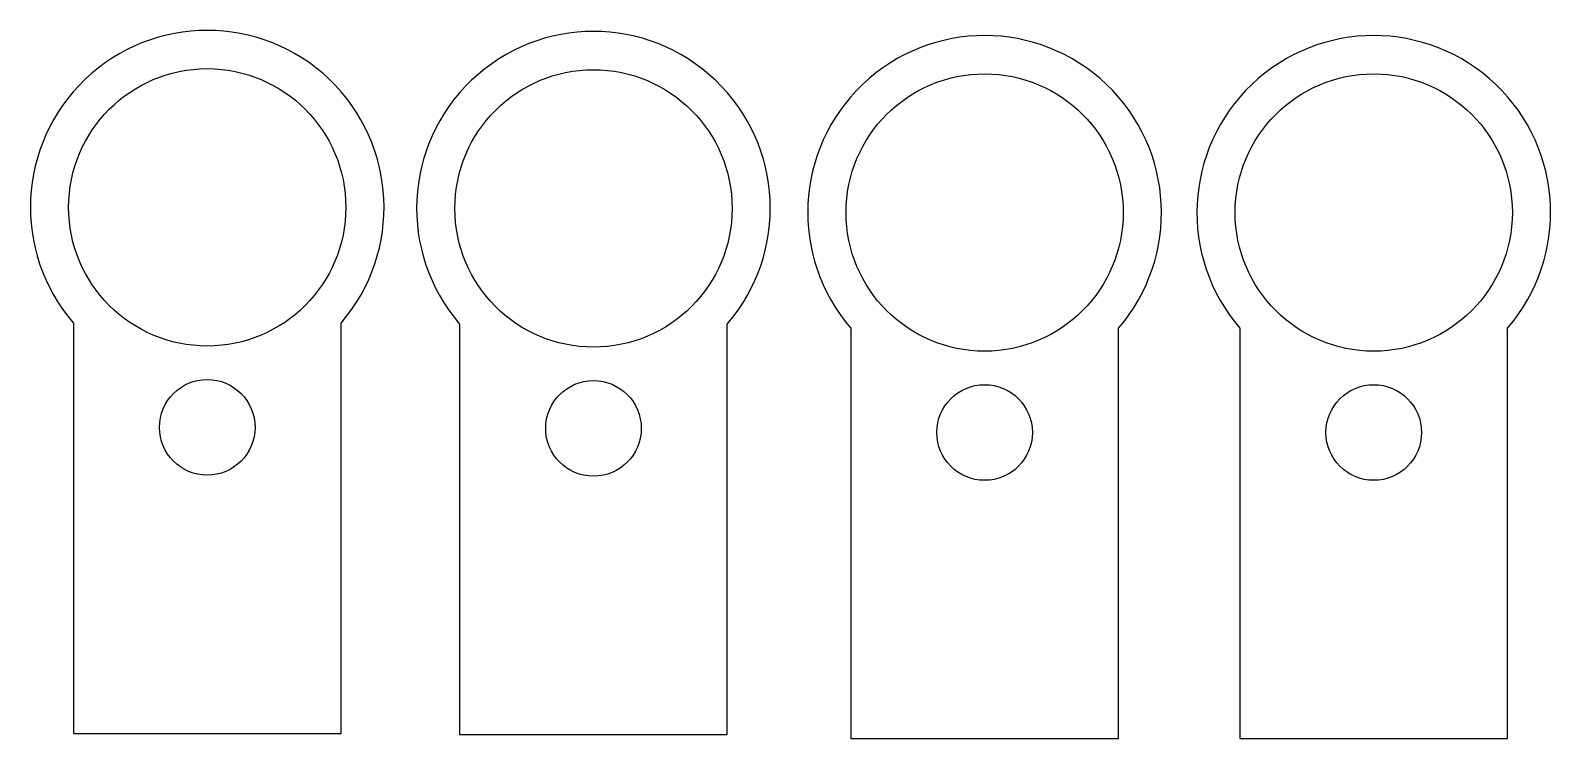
# Model space of a CAD drawing. Header units: millimetres. Extents: x 1 to 161, y 1 to 75.
import ezdxf

# ---------------------------------------------------------------- set-up
doc = ezdxf.new("R2010")
doc.units = ezdxf.units.MM

msp = doc.modelspace()

# ---------------------------------------------------------------- linework, layer by layer
at = {"color": 7, "linetype": 'Continuous', "lineweight": 25}
for p, q in [((5.96, 44.11), (5.96, 1.21)), ((33.96, 1.21), (33.96, 44.11)), ((46.37, 44), (46.37, 1.1)), ((74.37, 1.1), (74.37, 44)), ((87.29, 43.58), (87.29, 0.67)), ((115.29, 0.67), (115.29, 43.58)), ((128, 43.58), (128, 0.67)), ((156, 0.67), (156, 43.58)), ((5.96, 1.21), (33.96, 1.21)), ((46.37, 1.1), (74.37, 1.1)), ((87.29, 0.67), (115.29, 0.67)), ((128, 0.67), (156, 0.67))]:
    msp.add_line(p, q, dxfattribs=at)
for centre, radius in [((19.96, 56.21), 14.5), ((60.37, 56.1), 14.5), ((101.29, 55.67), 14.5), ((142, 55.67), 14.5), ((19.96, 33.21), 5), ((60.37, 33.1), 5), ((101.29, 32.67), 5), ((142, 32.67), 5)]:
    msp.add_circle(centre, radius, dxfattribs=at)
for centre in [(19.96, 56.21), (60.37, 56.1), (101.29, 55.67), (142, 55.67)]:
    msp.add_arc(centre, 18.5, 319.1791, 220.8209, dxfattribs=at)

doc.saveas('drawing.dxf')
